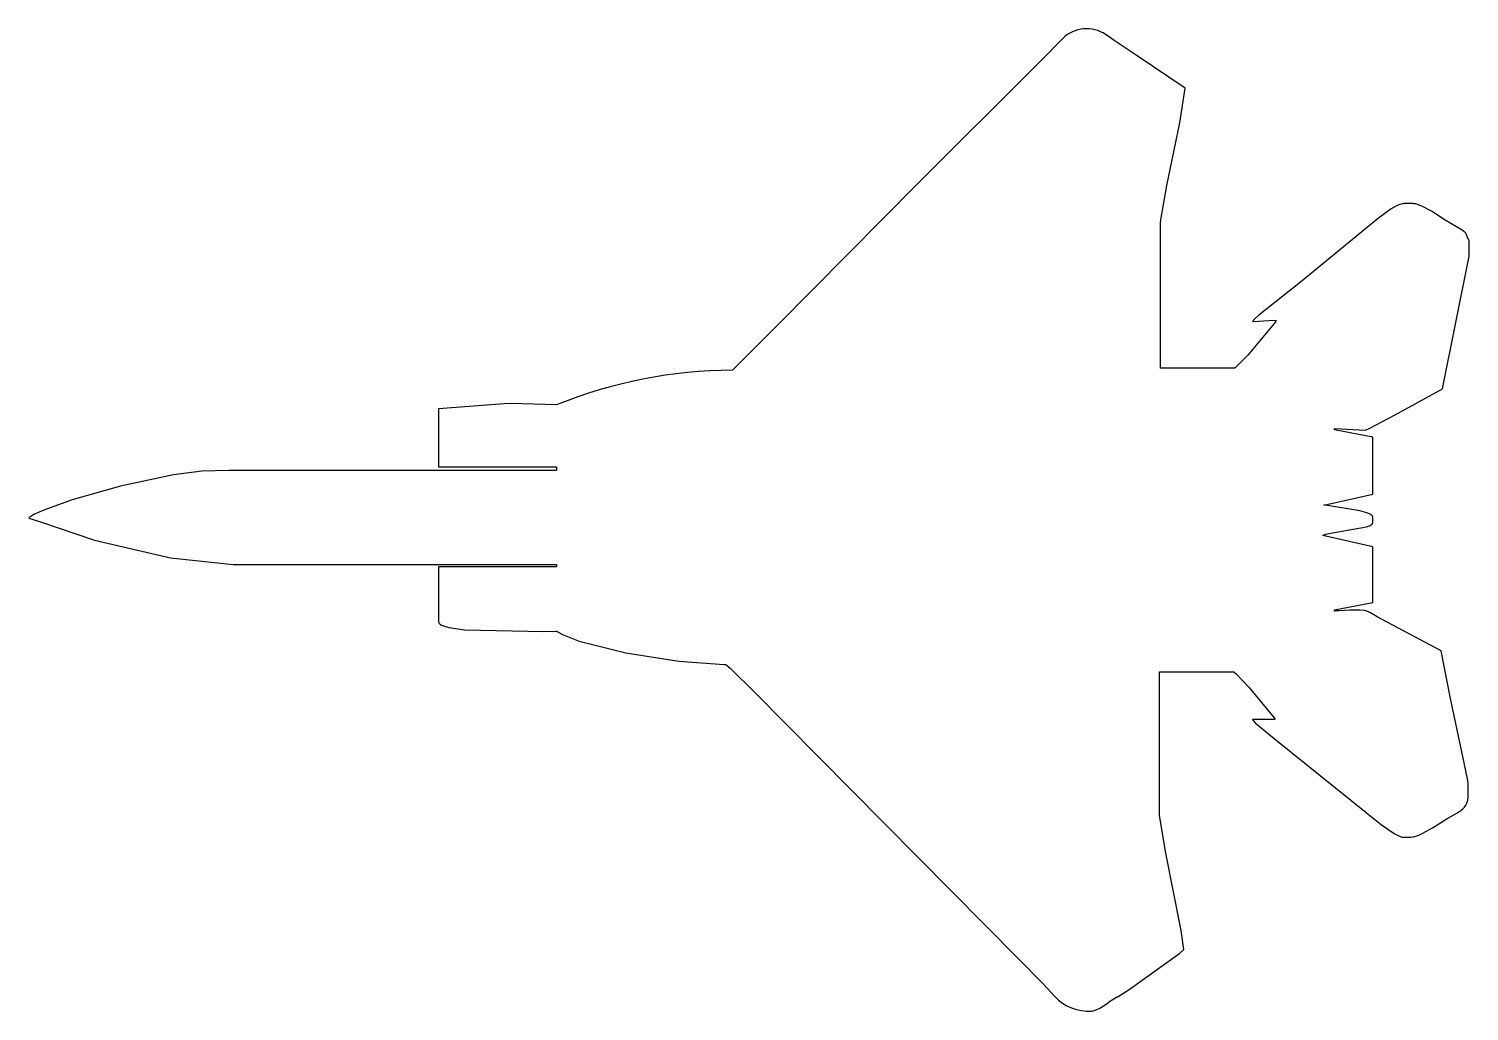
# Model space of a CAD drawing. Extents: x 0.1 to 14.7, y 0.1 to 10.
import ezdxf

# ---------------------------------------------------------------- set-up
doc = ezdxf.new("R2010")
doc.units = 0

msp = doc.modelspace()

# ---------------------------------------------------------------- linework, layer by layer
at = {"layer": 'Default', "color": 7, "linetype": 'CONTINUOUS'}
msp.add_line((11.150315, 0.232213), (11.058291, 0.175036), dxfattribs=at)
for centre, radius, start, end in [((10.830535, 9.673567), 0.352448, 51.784348, 128.5166), ((7.26736, 1.789648), 4.781622, 90.237512, 112.109458), ((10.857458, 0.564849), 0.480949, 223.652358, 273.032407)]:
    msp.add_arc(centre, radius, start, end, dxfattribs=at)
at = {"layer": 'Layer 1', "color": 7, "linetype": 'CONTINUOUS'}
for p, q in [((10.611051, 9.949332), (10.343289, 9.679732)), ((11.111289, 9.907705), (11.048567, 9.950481)), ((11.343102, 9.75316), (11.111289, 9.907705)), ((10.343289, 9.679732), (9.120115, 8.456065)), ((11.82991, 9.424341), (11.343102, 9.75316)), ((11.774367, 9.075605), (11.82991, 9.424341)), ((11.643129, 8.441099), (11.774367, 9.075605)), ((9.120115, 8.456065), (7.704444, 7.027719)), ((11.582712, 8.092008), (11.643129, 8.441099)), ((13.914886, 8.202616), (13.786912, 8.109138)), ((13.974093, 8.236374), (13.914886, 8.202616)), ((14.000529, 8.247765), (13.974093, 8.236374)), ((14.024102, 8.254642), (14.000529, 8.247765)), ((14.034639, 8.256188), (14.024102, 8.254642)), ((14.044094, 8.256465), (14.034639, 8.256188)), ((14.137247, 8.256465), (14.044094, 8.256465)), ((14.144891, 8.256106), (14.137247, 8.256465)), ((14.16245, 8.253226), (14.144891, 8.256106)), ((14.182107, 8.247745), (14.16245, 8.253226)), ((14.226167, 8.230352), (14.182107, 8.247745)), ((14.322392, 8.179398), (14.226167, 8.230352)), ((14.459706, 8.0901), (14.322392, 8.179398)), ((11.580888, 8.054887), (11.582712, 8.092008)), ((11.580888, 6.592949), (11.580888, 8.054887)), ((13.786912, 8.109138), (12.997447, 7.461043)), ((14.63188, 7.987595), (14.459706, 8.0901)), ((14.654387, 7.972661), (14.63188, 7.987595)), ((14.661496, 7.966882), (14.654387, 7.972661)), ((14.666531, 7.961738), (14.661496, 7.966882)), ((14.670009, 7.956861), (14.666531, 7.961738)), ((14.672444, 7.951881), (14.670009, 7.956861)), ((14.674355, 7.94643), (14.672444, 7.951881)), ((14.678667, 7.932643), (14.674355, 7.94643)), ((14.687076, 7.912551), (14.678667, 7.932643)), ((14.703713, 7.883207), (14.687076, 7.912551)), ((14.703988, 7.882773), (14.703713, 7.883207)), ((14.703988, 7.726065), (14.703988, 7.882773)), ((14.435151, 6.382336), (14.703988, 7.726065)), ((12.997447, 7.461043), (12.575472, 7.128649)), ((7.704444, 7.027719), (7.247539, 6.571229)), ((12.732803, 7.045335), (12.462948, 6.72244)), ((12.509377, 7.063069), (12.570195, 7.06749)), ((12.509555, 7.063335), (12.509377, 7.063069)), ((12.509814, 7.063715), (12.509555, 7.063335)), ((12.510348, 7.064485), (12.509814, 7.063715)), ((12.512695, 7.06768), (12.510348, 7.064485)), ((12.518368, 7.074608), (12.512695, 7.06768)), ((12.533342, 7.090442), (12.518368, 7.074608)), ((12.575472, 7.128649), (12.533342, 7.090442)), ((12.570195, 7.06749), (12.727783, 7.076892)), ((12.727783, 7.076892), (12.750539, 7.075126)), ((12.746109, 7.065708), (12.732803, 7.045335)), ((12.749611, 7.072525), (12.746109, 7.065708)), ((12.750508, 7.075012), (12.749611, 7.072525)), ((12.750539, 7.075126), (12.750508, 7.075012)), ((12.750533, 7.075127), (12.750538, 7.075126)), ((12.462948, 6.72244), (12.346023, 6.603602)), ((11.58089, 6.592943), (11.580888, 6.592949)), ((12.328489, 6.592943), (11.58089, 6.592943)), ((12.32871, 6.592949), (12.328489, 6.592943)), ((12.329633, 6.593083), (12.32871, 6.592949)), ((12.330693, 6.593392), (12.329633, 6.593083)), ((12.331889, 6.593874), (12.330693, 6.593392)), ((12.334675, 6.595344), (12.331889, 6.593874)), ((12.337972, 6.59747), (12.334675, 6.595344)), ((12.346023, 6.603602), (12.337972, 6.59747)), ((13.949624, 6.116028), (14.435151, 6.382336)), ((4.272665, 6.180749), (4.272662, 6.180747)), ((4.272662, 6.180747), (4.27355, 5.592418)), ((4.936563, 6.231294), (4.272665, 6.180749)), ((4.937741, 6.231337), (4.936563, 6.231294)), ((5.004559, 6.233225), (4.937741, 6.231337)), ((5.350069, 6.22376), (5.004559, 6.233225)), ((5.467667, 6.21966), (5.350069, 6.22376)), ((13.339503, 5.968764), (13.341543, 5.980849)), ((13.341543, 5.980849), (13.341547, 5.980849)), ((13.341547, 5.980849), (13.654761, 5.963425)), ((13.662704, 5.966611), (13.69113, 5.980508)), ((13.69113, 5.980508), (13.949624, 6.116028)), ((13.339504, 5.968764), (13.339502, 5.968764)), ((13.339502, 5.968764), (13.339503, 5.968764)), ((13.72726, 5.893788), (13.339504, 5.968764)), ((13.654761, 5.963425), (13.654826, 5.963433)), ((13.654826, 5.963433), (13.655118, 5.96349)), ((13.655118, 5.96349), (13.655962, 5.963747)), ((13.655962, 5.963747), (13.662704, 5.966611)), ((13.727263, 5.893787), (13.72726, 5.893788)), ((13.727273, 5.315133), (13.727263, 5.893787)), ((1.875132, 5.549248), (1.591448, 5.510992)), ((2.150634, 5.556257), (1.875132, 5.549248)), ((5.467323, 5.556257), (2.150634, 5.556257)), ((4.27355, 5.592418), (4.273561, 5.592418)), ((4.273561, 5.592418), (5.467318, 5.592418)), ((5.467318, 5.592418), (5.467323, 5.592417)), ((5.467323, 5.592417), (5.467323, 5.556257)), ((5.467323, 5.556257), (5.467323, 5.556257)), ((1.055035, 5.398762), (0.564031, 5.258191)), ((1.591448, 5.510992), (1.055035, 5.398762)), ((0.564031, 5.258191), (0.278565, 5.154891)), ((13.232876, 5.20668), (13.727269, 5.315132)), ((13.727269, 5.315132), (13.727273, 5.315133)), ((0.1777, 5.109668), (0.144683, 5.090609)), ((0.278565, 5.154891), (0.1777, 5.109668)), ((13.232995, 5.20665), (13.232876, 5.20668)), ((13.233447, 5.206546), (13.232995, 5.20665)), ((13.235342, 5.206124), (13.233447, 5.206546)), ((13.24429, 5.204345), (13.235342, 5.206124)), ((13.26821, 5.200341), (13.24429, 5.204345)), ((13.597312, 5.146492), (13.26821, 5.200341)), ((13.669143, 5.12681), (13.597312, 5.146492)), ((13.696187, 5.116013), (13.669143, 5.12681)), ((13.706909, 5.110373), (13.696187, 5.116013)), ((13.715544, 5.104572), (13.706909, 5.110373)), ((13.719027, 5.101611), (13.715544, 5.104572)), ((0.125924, 5.07466), (0.125589, 5.074218)), ((0.125589, 5.074218), (0.126078, 5.073946)), ((0.129168, 5.078325), (0.125924, 5.07466)), ((0.126078, 5.073946), (0.245614, 5.037194)), ((0.133397, 5.082211), (0.129168, 5.078325)), ((0.144683, 5.090609), (0.133397, 5.082211)), ((0.245614, 5.037194), (0.790234, 4.849291)), ((13.321144, 4.924844), (13.662936, 4.984672)), ((13.662936, 4.984672), (13.691624, 4.994496)), ((13.691624, 4.994496), (13.703199, 4.999766)), ((13.703199, 4.999766), (13.712703, 5.005296)), ((13.712703, 5.005296), (13.716626, 5.008163)), ((13.716626, 5.008163), (13.719967, 5.011103)), ((13.721925, 5.098609), (13.719027, 5.101611)), ((13.719967, 5.011103), (13.722707, 5.014116)), ((13.724219, 5.095567), (13.721925, 5.098609)), ((13.722707, 5.014116), (13.724824, 5.017205)), ((13.725887, 5.092484), (13.724219, 5.095567)), ((13.724824, 5.017205), (13.725642, 5.018778)), ((13.725642, 5.018778), (13.726297, 5.020372)), ((13.72648, 5.090927), (13.725887, 5.092484)), ((13.726297, 5.020372), (13.726785, 5.021985)), ((13.726909, 5.08936), (13.72648, 5.090927)), ((13.726785, 5.021985), (13.727105, 5.023618)), ((13.72717, 5.087783), (13.726909, 5.08936)), ((13.727105, 5.023618), (13.727252, 5.025272)), ((13.727263, 5.086195), (13.72717, 5.087783)), ((13.727252, 5.025272), (13.727263, 5.025857)), ((13.727263, 5.08613), (13.727263, 5.086195)), ((13.727263, 5.025857), (13.727263, 5.08613)), ((0.790234, 4.849291), (1.560128, 4.670797)), ((13.221814, 4.897758), (13.221825, 4.897769)), ((13.727262, 4.784771), (13.221814, 4.897758)), ((13.221825, 4.897769), (13.230436, 4.902044)), ((13.230436, 4.902044), (13.253911, 4.910119)), ((13.253911, 4.910119), (13.321144, 4.924844)), ((1.560128, 4.670797), (2.192578, 4.605856)), ((13.727178, 4.218641), (13.727263, 4.784768)), ((13.727263, 4.784768), (13.727262, 4.784771)), ((2.192578, 4.605856), (2.550419, 4.603958)), ((2.550419, 4.603958), (5.467323, 4.603958)), ((4.27355, 4.579844), (4.27355, 4.025341)), ((4.273563, 4.579844), (4.27355, 4.579844)), ((5.467319, 4.579844), (4.273563, 4.579844)), ((5.467323, 4.579844), (5.467319, 4.579844)), ((5.467323, 4.603958), (5.467323, 4.603957)), ((5.467323, 4.603957), (5.467323, 4.579844)), ((13.341402, 4.145888), (13.727178, 4.218635)), ((13.341402, 4.145888), (13.341402, 4.145888)), ((13.341402, 4.133832), (13.341402, 4.145888)), ((13.341596, 4.133832), (13.341402, 4.133832)), ((13.345175, 4.13384), (13.341596, 4.133832)), ((13.359455, 4.134015), (13.345175, 4.13384)), ((13.387808, 4.134951), (13.359455, 4.134015)), ((13.497375, 4.142245), (13.387808, 4.134951)), ((13.59794, 4.144047), (13.497375, 4.142245)), ((13.643656, 4.138234), (13.59794, 4.144047)), ((13.665165, 4.132834), (13.643656, 4.138234)), ((13.685695, 4.125462), (13.665165, 4.132834)), ((13.705187, 4.115885), (13.685695, 4.125462)), ((13.77102, 4.07569), (13.705187, 4.115885)), ((13.727178, 4.218635), (13.727178, 4.218641)), ((4.27355, 4.025341), (4.273555, 4.024843)), ((4.273555, 4.024843), (4.273819, 4.02176)), ((4.273819, 4.02176), (4.274478, 4.018739)), ((4.274478, 4.018739), (4.275528, 4.015781)), ((4.275528, 4.015781), (4.276961, 4.012884)), ((4.276961, 4.012884), (4.278772, 4.010049)), ((4.278772, 4.010049), (4.280955, 4.007274)), ((4.280955, 4.007274), (4.286413, 4.001903)), ((4.286413, 4.001903), (4.293287, 3.996767)), ((4.293287, 3.996767), (4.30153, 3.99186)), ((4.30153, 3.99186), (4.321932, 3.982715)), ((4.321932, 3.982715), (4.377068, 3.966959)), ((4.377068, 3.966959), (4.534021, 3.944458)), ((4.534021, 3.944458), (5.337805, 3.927629)), ((13.92993, 3.990513), (13.77102, 4.07569)), ((14.419804, 3.732093), (13.92993, 3.990513)), ((5.337805, 3.927629), (5.460998, 3.928897)), ((5.460998, 3.928897), (5.466301, 3.928905)), ((5.466301, 3.928905), (5.467637, 3.928696)), ((5.467637, 3.928696), (5.527178, 3.895235)), ((5.527178, 3.895235), (5.695642, 3.829585)), ((5.695642, 3.829585), (6.16846, 3.711383)), ((6.16846, 3.711383), (6.705043, 3.625897)), ((14.51165, 3.265215), (14.419804, 3.732093)), ((6.705043, 3.625897), (7.164487, 3.591433)), ((7.164487, 3.591433), (7.176065, 3.591378)), ((7.176065, 3.591378), (7.178926, 3.591375)), ((7.178926, 3.591375), (7.180044, 3.591077)), ((7.180044, 3.591077), (7.224496, 3.556103)), ((7.224496, 3.556103), (7.477404, 3.305133)), ((11.568832, 3.519052), (11.568836, 3.519054)), ((11.568832, 2.671259), (11.568832, 3.519052)), ((11.568836, 3.519054), (12.316125, 3.519054)), ((12.316125, 3.519054), (12.316866, 3.519027)), ((12.316866, 3.519027), (12.317745, 3.51884)), ((12.317745, 3.51884), (12.318764, 3.51848)), ((12.318764, 3.51848), (12.321209, 3.517247)), ((12.321209, 3.517247), (12.327665, 3.512815)), ((12.327665, 3.512815), (12.346299, 3.496705)), ((12.346299, 3.496705), (12.474424, 3.361913)), ((12.474424, 3.361913), (12.730376, 3.052335)), ((8.109983, 2.66574), (7.477404, 3.305133)), ((14.652616, 2.595694), (14.51165, 3.265215)), ((12.509378, 3.036871), (12.509515, 3.036664)), ((12.73848, 3.036871), (12.509378, 3.036871)), ((12.509515, 3.036664), (12.517681, 3.025915)), ((12.517681, 3.025915), (12.542618, 2.999348)), ((12.542618, 2.999348), (12.729136, 2.842368)), ((12.730376, 3.052335), (12.735398, 3.043888)), ((12.735398, 3.043888), (12.7382, 3.037798)), ((12.7382, 3.037798), (12.738386, 3.037211)), ((12.738386, 3.037211), (12.738465, 3.036933)), ((12.738465, 3.036933), (12.73848, 3.036871)), ((12.729136, 2.842368), (13.817664, 1.968699)), ((10.138233, 0.615642), (8.109983, 2.66574)), ((11.570902, 2.068293), (11.568832, 2.671259)), ((14.689538, 2.41722), (14.652616, 2.595694)), ((14.691931, 2.386048), (14.689538, 2.41722)), ((14.691931, 2.385824), (14.691931, 2.386048)), ((14.691931, 2.24134), (14.691931, 2.385824)), ((14.669796, 2.16753), (14.680715, 2.187727)), ((14.680715, 2.187727), (14.684902, 2.198442)), ((14.684902, 2.198442), (14.688166, 2.209591)), ((14.688166, 2.209591), (14.690451, 2.221193)), ((14.690451, 2.221193), (14.6917, 2.233264)), ((14.6917, 2.233264), (14.691931, 2.24134)), ((11.629404, 1.699236), (11.570902, 2.068293)), ((14.489391, 2.037236), (14.578856, 2.086555)), ((14.578856, 2.086555), (14.620707, 2.115513)), ((14.620707, 2.115513), (14.639343, 2.131565)), ((14.639343, 2.131565), (14.655855, 2.148857)), ((14.655855, 2.148857), (14.669796, 2.16753)), ((13.817664, 1.968699), (13.943527, 1.881609)), ((14.236104, 1.884281), (14.332607, 1.937918)), ((14.332607, 1.937918), (14.489391, 2.037236)), ((13.943527, 1.881609), (13.998091, 1.853859)), ((13.998091, 1.853859), (14.021221, 1.846176)), ((14.021221, 1.846176), (14.031491, 1.844163)), ((14.031491, 1.844163), (14.040784, 1.843476)), ((14.040784, 1.843476), (14.089011, 1.843476)), ((14.089011, 1.843476), (14.089431, 1.843476)), ((14.089431, 1.843476), (14.112683, 1.844885)), ((14.112683, 1.844885), (14.136652, 1.848821)), ((14.136652, 1.848821), (14.186025, 1.863166)), ((14.186025, 1.863166), (14.236104, 1.884281)), ((11.787782, 0.899953), (11.629404, 1.699236)), ((11.81609, 0.707612), (11.787782, 0.899953)), ((10.138233, 0.615642), (10.393519, 0.360441)), ((11.2613, 0.304116), (11.773721, 0.671933)), ((11.773721, 0.671933), (11.81609, 0.707612)), ((10.393519, 0.360441), (10.509471, 0.232859)), ((11.150315, 0.232213), (11.2613, 0.304116)), ((10.964507, 0.114034), (11.030932, 0.15411)), ((11.030932, 0.15411), (11.058291, 0.175036)), ((10.882901, 0.084573), (10.897584, 0.087513)), ((10.897584, 0.087513), (10.929974, 0.09824)), ((10.929974, 0.09824), (10.964507, 0.114034))]:
    msp.add_line(p, q, dxfattribs=at)

doc.saveas('drawing.dxf')
